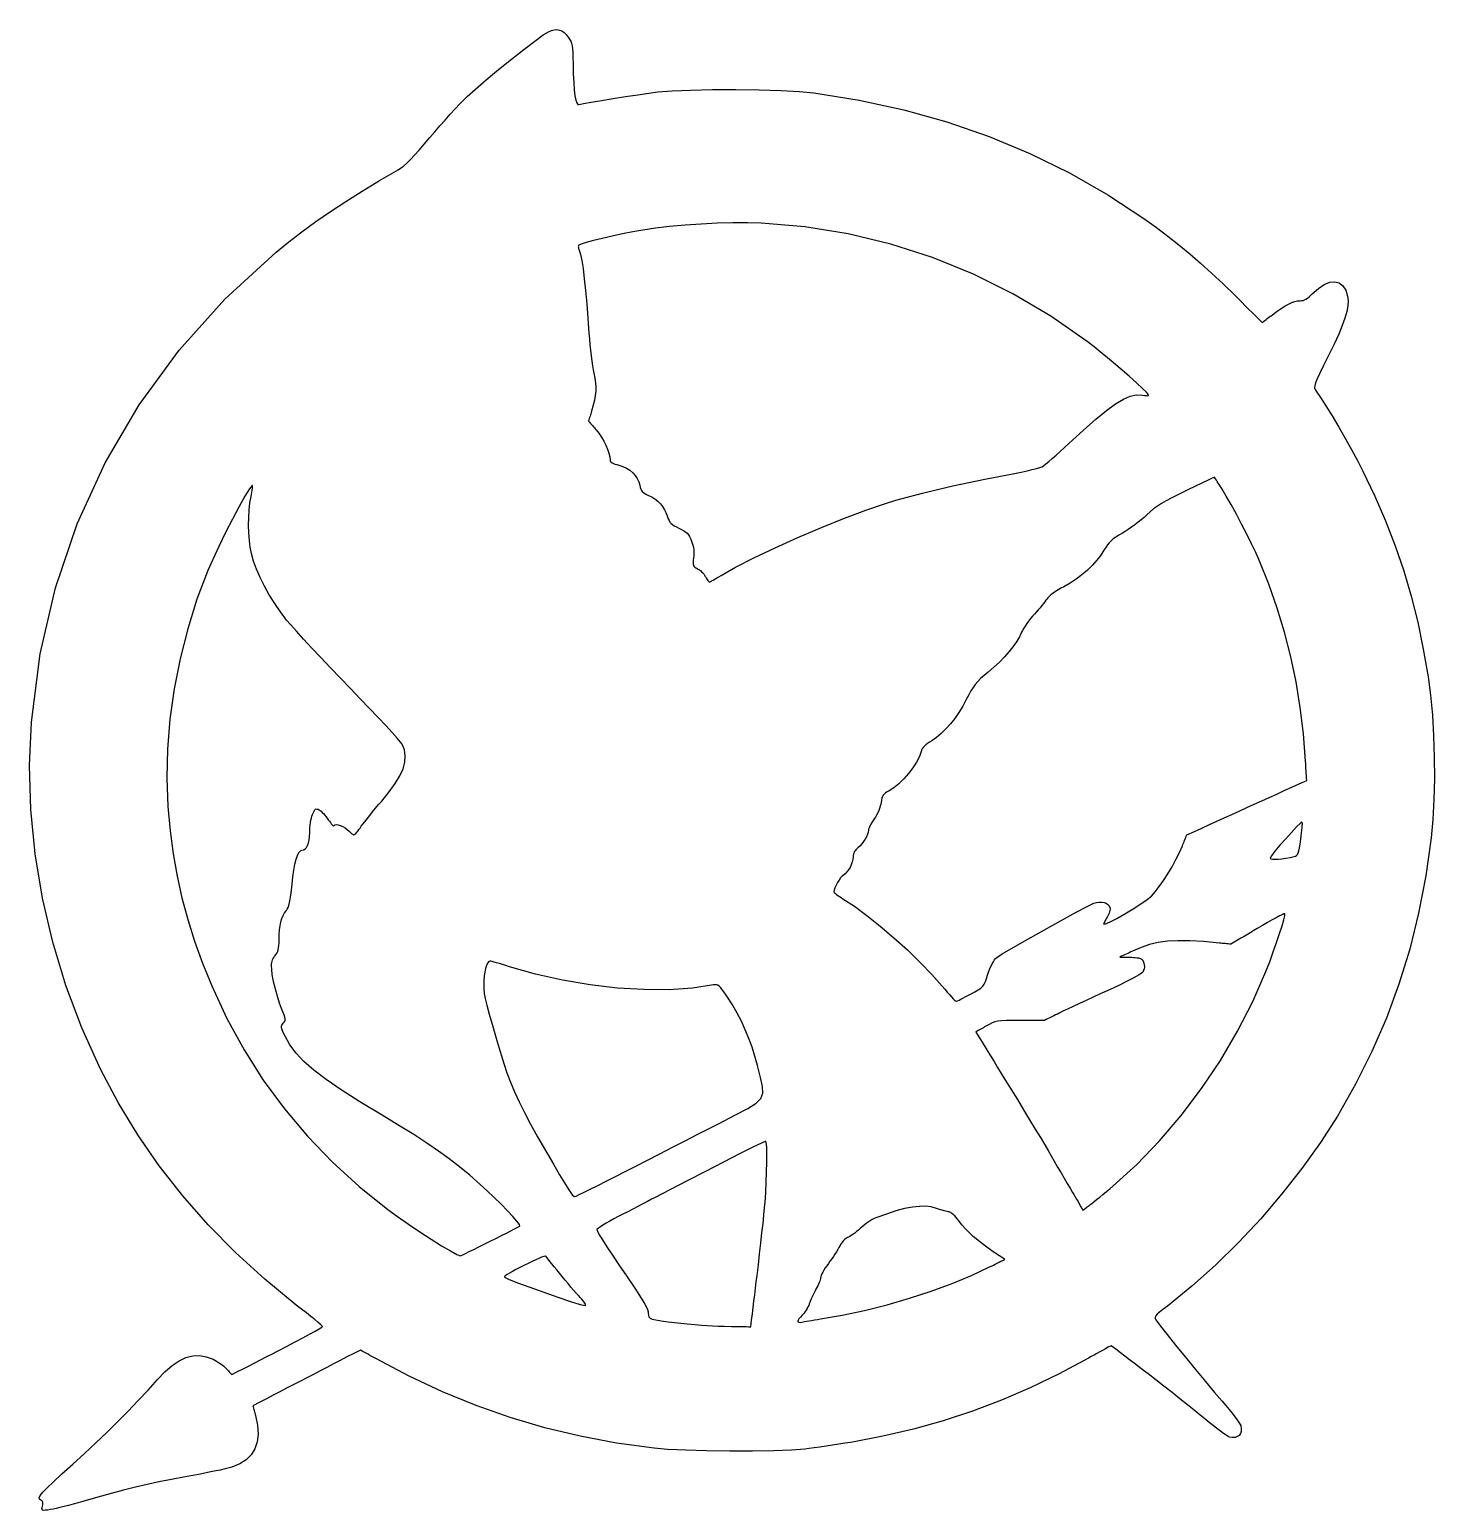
# Model space of a CAD drawing. Extents: x 1 to 209, y 55 to 274.
import ezdxf

# ---------------------------------------------------------------- set-up
doc = ezdxf.new("R2010")
doc.units = 0
doc.layers.get('0').update_dxf_attribs({"linetype": 'CONTINUOUS'})

msp = doc.modelspace()

# ---------------------------------------------------------------- linework, layer by layer
at = {"color": 7}
for points in [[(37.998239, 78.903425), (39.347513, 79.600852), (40.603466, 80.258924), (41.73881, 80.86271), (42.72626, 81.397273), (43.538524, 81.84768), (44.148313, 82.198999), (44.528345, 82.436288), (44.651326, 82.544622), (44.559305, 82.643025), (44.323135, 82.851866), (43.95873, 83.158202), (43.482012, 83.549096), (42.908897, 84.011605), (42.255302, 84.53279), (41.537148, 85.099715), (40.77035, 85.699435), (36.140746, 89.494666), (31.806749, 93.441894), (27.766262, 97.543647), (24.017189, 101.802448), (20.557429, 106.220823), (17.384884, 110.801301), (14.497457, 115.546408), (11.893047, 120.458666), (9.133911, 126.559238), (6.782778, 132.825277), (4.847674, 139.216504), (3.336626, 145.692637), (2.257661, 152.213399), (1.618806, 158.738506), (1.428088, 165.227684), (1.693533, 171.640648), (2.982868, 181.701994), (5.243394, 191.460985), (8.449911, 200.86923), (12.577216, 209.878333), (17.600109, 218.4399), (23.493389, 226.50554), (30.231853, 234.026861), (37.790301, 240.95547), (39.653992, 242.462297), (41.602505, 243.95387), (43.648483, 245.438691), (45.804576, 246.925272), (48.083433, 248.422122), (50.4977, 249.937745), (53.060027, 251.480657), (55.783062, 253.059357), (56.152869, 253.300497), (56.575308, 253.63392), (57.054953, 254.064277), (57.596371, 254.596232), (58.20414, 255.234433), (58.882825, 255.983538), (59.636999, 256.848199), (60.471236, 257.833073), (61.1902, 258.681526), (61.944747, 259.552582), (62.712369, 260.421488), (63.470559, 261.263495), (64.196807, 262.053853), (64.868608, 262.76781), (65.463454, 263.380614), (65.958836, 263.867518), (67.194117, 264.985896), (68.791139, 266.35468), (70.607027, 267.859921), (72.498904, 269.38768), (74.323891, 270.824017), (75.939111, 272.05499), (77.201686, 272.966658), (77.968737, 273.445081), (78.414045, 273.624929), (78.830452, 273.726575), (79.221104, 273.749164), (79.589128, 273.691842), (79.937666, 273.553752), (80.269856, 273.334039), (80.588829, 273.031847), (80.897724, 272.646321), (81.091126, 272.355121), (81.24378, 272.066508), (81.360899, 271.751504), (81.447702, 271.381133), (81.509404, 270.926419), (81.551221, 270.358383), (81.578371, 269.648049), (81.596066, 268.766441), (81.630935, 267.230139), (81.686355, 265.928555), (81.763286, 264.85525), (81.86269, 264.003786), (81.98553, 263.367719), (82.132765, 262.940615), (82.305358, 262.716034), (82.504272, 262.687535), (83.126413, 262.831621), (84.259804, 263.045565), (85.767192, 263.30725), (87.511328, 263.594563), (89.354965, 263.885385), (91.160846, 264.157597), (92.791726, 264.389087), (94.11035, 264.557737), (96.204761, 264.725555), (98.966497, 264.837671), (102.173267, 264.895447), (105.602786, 264.900245), (109.032771, 264.853424), (112.240929, 264.756345), (115.004977, 264.610374), (117.102625, 264.416869), (123.822186, 263.360991), (130.373557, 261.939409), (136.752632, 260.153693), (142.955292, 258.005406), (148.977435, 255.496115), (154.814947, 252.627385), (160.463715, 249.400781), (165.919633, 245.817871), (167.680773, 244.556473), (169.358541, 243.300158), (170.981119, 242.025075), (172.576685, 240.707369), (174.173425, 239.323187), (175.799519, 237.84868), (177.483146, 236.259992), (179.252491, 234.533275)], [(103.447568, 193.286506), (105.574231, 194.48258), (108.279068, 195.856588), (111.39965, 197.337345), (114.773546, 198.853669), (118.238329, 200.334373), (121.631563, 201.708273), (124.790827, 202.904187), (127.553683, 203.85093), (129.201678, 204.349013), (131.079807, 204.870684), (133.142482, 205.405156), (135.344103, 205.941632), (137.639072, 206.469328), (139.981796, 206.977453), (142.326682, 207.45521), (144.628128, 207.891813), (145.695004, 208.092222), (146.725231, 208.29735), (147.693761, 208.501405), (148.57555, 208.698599), (149.345551, 208.883147), (149.978722, 209.049257), (150.450017, 209.191142), (150.734389, 209.303017), (150.97589, 209.455674), (151.324313, 209.714452), (151.76323, 210.065362), (152.276212, 210.494424), (152.846826, 210.987653), (153.458644, 211.53106), (154.095238, 212.110666), (154.740173, 212.712485), (156.885143, 214.705298), (158.721323, 216.329975), (160.289556, 217.613547), (161.63069, 218.583051), (162.785572, 219.265521), (163.79505, 219.687991), (164.699967, 219.877495), (165.541175, 219.861069), (165.91514, 219.812061), (166.190329, 219.782465), (166.373929, 219.777102), (166.47313, 219.800781), (166.495115, 219.858318), (166.447081, 219.954533), (166.33621, 220.094238), (166.16969, 220.282258), (165.621372, 220.831248), (164.73827, 221.645047), (163.610174, 222.646608), (162.326868, 223.758902), (160.978136, 224.904888), (159.653763, 226.007531), (158.443538, 226.989799), (157.437241, 227.774654), (152.093611, 231.499598), (146.488779, 234.80845), (140.658026, 237.688418), (134.636637, 240.126713), (128.45989, 242.110541), (122.163072, 243.627115), (115.781463, 244.663644), (109.35035, 245.207337), (107.37703, 245.259616), (105.189127, 245.25208), (102.86402, 245.189193), (100.47909, 245.075418), (98.111719, 244.915212), (95.839286, 244.713036), (93.739174, 244.473353), (91.888764, 244.200622), (90.427172, 243.936981), (88.890153, 243.63169), (87.355539, 243.303217), (85.90116, 242.970032), (84.60484, 242.650593), (83.54441, 242.363372), (82.797701, 242.126831), (82.442538, 241.959439), (82.402025, 241.900531), (82.378262, 241.819358), (82.370755, 241.719573), (82.379052, 241.604821), (82.402646, 241.478761), (82.441048, 241.345038), (82.493781, 241.207308), (82.560363, 241.069217), (82.714423, 240.591223), (82.884024, 239.727651), (83.064011, 238.523572), (83.249245, 237.024061), (83.434583, 235.274184), (83.614887, 233.319022), (83.785016, 231.20364), (83.939832, 228.97311), (83.998116, 228.165534), (84.070498, 227.330509), (84.1541, 226.492146), (84.246051, 225.674559), (84.343486, 224.90186), (84.443525, 224.198162), (84.543302, 223.587577), (84.639943, 223.094215), (84.792902, 222.337188), (84.894318, 221.659931), (84.942364, 221.030533), (84.935195, 220.417095), (84.871001, 219.787711), (84.747938, 219.110471), (84.564178, 218.353475), (84.317885, 217.484812)], [(184.755824, 231.713531), (185.443089, 232.222899), (186.067542, 232.653559), (186.635833, 233.008829), (187.154611, 233.292045), (187.630531, 233.506531), (188.070239, 233.655615), (188.48039, 233.742624), (188.867635, 233.770888), (189.07589, 233.785761), (189.285321, 233.830922), (189.497343, 233.90717), (189.713359, 234.015304), (189.934779, 234.156127), (190.16301, 234.330439), (190.399461, 234.539046), (190.645539, 234.782745), (191.540251, 235.598921), (192.403191, 236.166867), (193.215204, 236.487867), (193.957132, 236.563212), (194.609816, 236.394186), (195.154101, 235.982074), (195.570831, 235.328168), (195.840847, 234.433752), (195.911845, 233.75923), (195.877696, 233.011962), (195.731116, 232.169153), (195.464817, 231.208011), (195.071512, 230.105747), (194.54392, 228.839563), (193.874751, 227.386672), (193.056719, 225.724278), (192.305378, 224.229756), (191.743779, 223.090552), (191.351679, 222.248455), (191.108844, 221.645258), (190.995032, 221.222755), (190.990008, 220.922738), (191.073524, 220.686998), (191.225342, 220.457329), (191.865687, 219.522552), (192.662957, 218.27169), (193.570058, 216.785533), (194.539904, 215.144879), (195.52541, 213.430517), (196.479485, 211.723239), (197.355045, 210.10384), (198.105003, 208.65311), (199.874372, 204.962409), (201.462533, 201.303592), (202.879147, 197.646198), (204.133876, 193.959755), (205.236383, 190.213803), (206.196331, 186.377872), (207.02338, 182.4215), (207.727194, 178.314222), (208.081163, 175.61336), (208.352424, 172.690134), (208.539616, 169.61784), (208.64138, 166.469778), (208.656366, 163.319241), (208.5832, 160.239528), (208.420533, 157.303934), (208.167001, 154.585759), (207.376118, 148.957759), (206.324598, 143.493268), (205.008847, 138.181654), (203.425281, 133.012269), (201.570319, 127.974472), (199.440371, 123.057628), (197.031856, 118.25109), (194.341186, 113.544222), (191.84138, 109.654034), (189.110612, 105.819794), (186.173779, 102.069317), (183.055791, 98.430406), (179.781547, 94.930873), (176.375952, 91.598531), (172.863905, 88.461185), (169.270313, 85.546651), (168.608211, 85.034056), (168.114867, 84.638838), (167.772489, 84.335635), (167.563278, 84.099097), (167.469442, 83.903875), (167.473195, 83.724613), (167.556722, 83.535959), (167.702238, 83.31256), (168.260564, 82.561587), (169.213781, 81.346634), (170.456885, 79.796204), (171.884882, 78.0388), (173.392781, 76.20292), (174.875591, 74.417065), (176.228319, 72.809739), (177.345972, 71.50944), (177.86685, 70.904169), (178.359223, 70.313831), (178.811863, 69.753182), (179.213524, 69.236978), (179.552975, 68.779976), (179.818975, 68.396929), (180.000292, 68.102597), (180.085684, 67.911736), (180.157151, 67.461989), (180.136464, 67.068986), (180.029536, 66.738637), (179.842259, 66.476839), (179.580534, 66.289494), (179.250261, 66.182509), (178.857343, 66.161794), (178.407678, 66.233233), (178.216896, 66.316991), (177.92262, 66.493699), (177.539605, 66.752426), (177.082614, 67.082259), (176.566401, 67.472285), (176.005719, 67.911589), (175.415329, 68.389259), (174.809983, 68.89438), (174.106702, 69.480973), (173.235626, 70.19217), (172.231194, 71.000683), (171.127838, 71.879219), (169.959999, 72.800491), (168.762116, 73.737209), (167.568618, 74.662082), (166.413948, 75.547825)], [(179.252491, 234.533275), (179.752899, 234.037791), (180.253304, 233.542305), (180.753712, 233.046819), (181.254118, 232.551333), (181.754526, 232.055849), (182.254931, 231.560363), (182.75534, 231.064877), (183.255745, 230.569393), (183.443256, 230.712409), (183.630765, 230.855425), (183.818276, 230.998444), (184.005784, 231.14146), (184.193296, 231.284477), (184.380804, 231.427495), (184.568313, 231.570512), (184.755824, 231.713531)], [(84.317894, 217.484812), (84.263255, 217.301136), (84.20862, 217.11746), (84.153982, 216.933784), (84.099344, 216.750108), (84.044708, 216.566432), (83.99007, 216.382757), (83.935435, 216.199081), (83.880796, 216.015405), (84.023604, 215.853167), (84.166414, 215.690928), (84.309221, 215.528687), (84.452031, 215.366449), (84.594841, 215.204211), (84.737648, 215.04197), (84.880458, 214.879731), (85.023266, 214.717493)], [(85.023266, 214.717493), (85.417623, 214.225021), (85.791887, 213.673288), (86.136051, 213.083926), (86.440092, 212.478559), (86.694004, 211.878823), (86.887767, 211.306341), (87.011369, 210.782748), (87.054794, 210.329674), (87.073449, 210.207844), (87.130382, 210.093773), (87.227085, 209.986534), (87.365047, 209.885205), (87.545759, 209.788863), (87.770705, 209.696588), (88.041373, 209.607456), (88.359248, 209.520543), (88.942266, 209.334155), (89.482168, 209.082605), (89.972289, 208.772284), (90.405963, 208.409586), (90.776527, 208.000903), (91.077313, 207.552624), (91.30166, 207.071142), (91.442904, 206.562851), (91.508013, 206.261647), (91.584856, 206.011637), (91.681334, 205.803744), (91.805342, 205.628882), (91.964787, 205.477978), (92.167563, 205.341949), (92.421569, 205.211721), (92.734711, 205.07821), (93.216098, 204.850217), (93.668796, 204.565026), (94.088509, 204.227462), (94.470934, 203.842359), (94.811774, 203.414547), (95.106733, 202.94886), (95.351507, 202.450128), (95.541801, 201.923183), (95.643105, 201.620861), (95.756744, 201.363497), (95.892064, 201.141721), (96.058406, 200.946158), (96.265111, 200.767435), (96.521524, 200.596177), (96.836986, 200.423011), (97.22084, 200.238562), (97.611407, 200.050449), (97.933928, 199.871461), (98.199572, 199.69015), (98.419516, 199.495067), (98.604934, 199.274756), (98.767003, 199.017767), (98.916894, 198.712651), (99.065783, 198.347958), (99.178237, 198.028223), (99.269539, 197.712837), (99.339829, 197.400735), (99.389238, 197.090858), (99.417897, 196.782135), (99.425941, 196.473508), (99.413523, 196.163913), (99.380748, 195.852284), (99.333634, 195.47712), (99.310097, 195.180025), (99.314697, 194.947843), (99.352024, 194.767421), (99.426638, 194.625599), (99.543105, 194.509225), (99.705998, 194.405141), (99.919889, 194.300194), (100.07188, 194.218172), (100.232631, 194.108317), (100.397282, 193.975413), (100.560957, 193.824249), (100.718784, 193.659615), (100.865886, 193.486296), (100.997393, 193.309086), (101.108423, 193.132765), (101.207135, 192.962991), (101.303336, 192.804535), (101.394627, 192.660872), (101.478605, 192.535475), (101.552875, 192.431818), (101.615037, 192.353372), (101.662687, 192.303607), (101.693432, 192.285997), (101.748037, 192.306128), (101.864078, 192.36444), (102.03436, 192.456831), (102.251688, 192.579203), (102.508868, 192.727454), (102.798705, 192.897485), (103.114004, 193.085196), (103.447568, 193.286491)], [(177.327216, 206.000117), (177.188551, 206.219675), (177.049887, 206.439235), (176.911223, 206.658793), (176.772559, 206.878353), (176.633894, 207.097911), (176.49523, 207.317471), (176.356566, 207.537029), (176.217902, 207.756589), (175.698748, 207.509176), (175.179598, 207.261766), (174.660444, 207.014353), (174.141291, 206.766943), (173.622137, 206.51953), (173.102987, 206.27212), (172.583833, 206.024707), (172.06468, 205.777297)], [(69.348878, 95.090543), (70.214877, 95.524115), (71.026932, 95.932426), (71.766972, 96.30626), (72.416927, 96.636412), (72.958726, 96.91367), (73.374301, 97.128822), (73.645578, 97.272663), (73.754494, 97.335982), (73.678819, 97.563721), (73.314066, 98.053244), (72.711104, 98.751039), (71.920808, 99.603584), (70.994047, 100.557362), (69.981696, 101.558859), (68.934626, 102.554559), (67.903708, 103.490944), (66.359123, 104.827362), (64.855135, 106.063924), (63.333774, 107.241429), (61.737057, 108.400671), (60.007012, 109.582454), (58.08566, 110.827567), (55.915029, 112.176815), (53.437138, 113.670993), (50.151307, 115.663307), (47.412916, 117.405086), (45.162016, 118.945145), (43.338663, 120.332298), (41.882907, 121.615357), (40.73481, 122.843139), (39.834419, 124.064458), (39.121794, 125.328128), (38.901449, 125.784357), (38.739036, 126.145362), (38.632119, 126.428115), (38.578274, 126.649583), (38.575084, 126.826739), (38.620096, 126.97656), (38.71089, 127.116014), (38.845041, 127.262073), (38.979317, 127.409449), (39.070681, 127.554291), (39.11692, 127.715717), (39.115791, 127.912846), (39.065175, 128.164803), (38.962827, 128.490705), (38.806549, 128.909675), (38.59414, 129.440831), (38.308105, 130.201939), (38.035902, 131.034247), (37.78493, 131.906432), (37.562561, 132.787174), (37.376156, 133.645144), (37.233078, 134.449025), (37.14069, 135.16749), (37.10636, 135.769222), (37.115787, 135.975913), (37.145301, 136.183882), (37.193508, 136.389425), (37.259006, 136.588829), (37.340396, 136.778386), (37.436275, 136.954388), (37.545247, 137.113124), (37.665908, 137.250888), (37.817682, 137.421545), (37.941479, 137.606965), (38.039686, 137.817001), (38.114687, 138.061498), (38.168868, 138.350305), (38.204614, 138.693272), (38.224313, 139.100248), (38.230353, 139.581084), (38.246719, 140.326735), (38.296046, 141.009151), (38.378709, 141.629797), (38.495074, 142.190138), (38.64551, 142.691639), (38.830385, 143.135763), (39.050067, 143.523977), (39.304922, 143.857747), (39.444933, 144.05059), (39.569523, 144.302526), (39.681345, 144.625888), (39.783049, 145.033008), (39.877289, 145.536219), (39.966722, 146.147848), (40.054002, 146.880231), (40.141782, 147.745697), (40.264035, 148.848582), (40.408956, 149.834376), (40.573861, 150.693844), (40.756061, 151.417755), (40.952872, 151.996869), (41.161606, 152.421958), (41.37958, 152.683781), (41.604105, 152.77311), (41.858619, 152.817462), (42.084399, 152.948119), (42.279847, 153.161468), (42.443352, 153.453904), (42.573313, 153.821814), (42.668131, 154.261596), (42.726195, 154.769638), (42.745894, 155.342332), (42.754372, 155.700528), (42.778643, 156.07388), (42.817017, 156.451409), (42.867792, 156.822147), (42.929265, 157.175117), (42.999736, 157.499348), (43.0775, 157.783864), (43.160854, 158.017697), (43.28782, 158.310181), (43.398813, 158.533111), (43.501395, 158.691706), (43.603122, 158.791175), (43.711551, 158.83674), (43.834236, 158.833607), (43.97874, 158.786998), (44.152614, 158.702128), (44.284014, 158.616651), (44.436625, 158.491528), (44.604963, 158.332747), (44.783539, 158.146291), (44.966865, 157.938147), (45.149454, 157.714291), (45.32582, 157.480713), (45.490474, 157.243392), (45.645364, 157.018393), (45.793739, 156.820123), (45.932079, 156.652094), (46.056858, 156.517813), (46.164548, 156.420782), (46.251628, 156.364512), (46.314569, 156.352518), (46.349852, 156.38829), (46.457941, 156.500213), (46.66282, 156.533055), (46.939897, 156.495881), (47.264594, 156.397761), (47.612317, 156.247768), (47.958485, 156.054974), (48.278508, 155.828454), (48.547802, 155.577276), (48.651722, 155.467517), (48.757544, 155.365124), (48.862319, 155.272332), (48.963095, 155.191388), (49.056922, 155.12453), (49.140849, 155.074), (49.211924, 155.042039), (49.2672, 155.030891), (49.329989, 155.056486), (49.4226, 155.129827), (49.540572, 155.245778), (49.679448, 155.399194), (49.83476, 155.584933), (50.002056, 155.797855), (50.17687, 156.032817), (50.354744, 156.284675), (50.571942, 156.586889), (50.859464, 156.966207), (51.204944, 157.407352), (51.596019, 157.895057), (52.020329, 158.414061), (52.465509, 158.949101), (52.919193, 159.484908), (53.369021, 160.006223), (54.47884, 161.347868), (55.371517, 162.58239), (56.05112, 163.72103), (56.521714, 164.775025), (56.78737, 165.75562), (56.852154, 166.674056), (56.72013, 167.541571), (56.395374, 168.369407), (56.156205, 168.698194), (55.650011, 169.293835), (54.908106, 170.122642), (53.961812, 171.150916), (52.842451, 172.344959), (51.581344, 173.671082), (50.209808, 175.095581), (48.759166, 176.584769), (47.272284, 178.1125), (45.796883, 179.647482), (44.371562, 181.148269), (43.034932, 182.573418), (41.825587, 183.881489), (40.782138, 185.031037), (39.943185, 185.980624), (39.347329, 186.688802), (38.435844, 187.882342), (37.578871, 189.12445), (36.786597, 190.39585), (36.069211, 191.677266), (35.436903, 192.949422), (34.89986, 194.19304), (34.468271, 195.388844), (34.152329, 196.517555), (33.978853, 197.425543), (33.852335, 198.443293), (33.77302, 199.535882), (33.741157, 200.668378), (33.756989, 201.805852), (33.820766, 202.913379), (33.932732, 203.95603), (34.093136, 204.89888), (34.162532, 205.247614), (34.219066, 205.567885), (34.262094, 205.853043), (34.290962, 206.09644), (34.305017, 206.291433), (34.303606, 206.43137), (34.28608, 206.509607), (34.251801, 206.519513), (33.854531, 206.029914), (33.190744, 204.951083), (32.333743, 203.423603), (31.356802, 201.588078), (30.333202, 199.585107), (29.336221, 197.555297), (28.439135, 195.639245), (27.715226, 193.977555), (26.11888, 189.753594), (24.754177, 185.409872), (23.628204, 180.98828), (22.74805, 176.530707), (22.1208, 172.079041), (21.753543, 167.675172), (21.653366, 163.360988), (21.827357, 159.178378), (22.160212, 155.628251), (22.609275, 152.229057), (23.184248, 148.941151), (23.894833, 145.72489), (24.750733, 142.540636), (25.761649, 139.348745), (26.937284, 136.109576), (28.287339, 132.783483), (30.533013, 127.953763), (33.074314, 123.314236), (35.906665, 118.870709), (39.025497, 114.628988), (42.426232, 110.594875), (46.104302, 106.774179), (50.055128, 103.172704), (54.274139, 99.79626), (55.699976, 98.759268), (57.312258, 97.638459), (59.005151, 96.501575), (60.672813, 95.41636), (62.209412, 94.450559), (63.509107, 93.671922), (64.466058, 93.148191), (64.974433, 92.947113), (65.077086, 92.989935), (65.342524, 93.114657), (65.752802, 93.312487), (66.289984, 93.574631), (66.936126, 93.892301), (67.673282, 94.256706), (68.483514, 94.659048), (69.348878, 95.090543)], [(172.06468, 205.777297), (170.910532, 205.219194), (169.933812, 204.7269), (169.106283, 204.283055), (168.3997, 203.870299), (167.785833, 203.471271), (167.236439, 203.068613), (166.723283, 202.644961), (166.218125, 202.18296), (165.839484, 201.837082), (165.411844, 201.472948), (164.949889, 201.10149), (164.468294, 200.733642), (163.981742, 200.380336), (163.504911, 200.052512), (163.052478, 199.761101), (162.639127, 199.517038), (162.107479, 199.211151), (161.659389, 198.929039), (161.280396, 198.657231), (160.956027, 198.382256), (160.671818, 198.090647), (160.413302, 197.768939), (160.166013, 197.403659), (159.915485, 196.981342), (159.449347, 196.2486), (158.879424, 195.511221), (158.218073, 194.780361), (157.477655, 194.067189), (156.670527, 193.382856), (155.809053, 192.738532), (154.905586, 192.145371), (153.972489, 191.614539), (153.557546, 191.386106), (153.151747, 191.143098), (152.765308, 190.89297), (152.40845, 190.643178), (152.091387, 190.401181), (151.824343, 190.174435), (151.617533, 189.970394), (151.481175, 189.79652), (151.358233, 189.614275), (151.189868, 189.386254), (150.983603, 189.121588), (150.746962, 188.829424), (150.487467, 188.518894), (150.212642, 188.199137), (149.930008, 187.879294), (149.647089, 187.5685), (149.363207, 187.24846), (149.077813, 186.902111), (148.798624, 186.540452), (148.533358, 186.17448), (148.28973, 185.815191), (148.075455, 185.473581), (147.898254, 185.16065), (147.765835, 184.887389), (147.430781, 184.204837), (147.001936, 183.491777), (146.485872, 182.75603), (145.889162, 182.005412), (145.21837, 181.247741), (144.480066, 180.490835), (143.680823, 179.742511), (142.827211, 179.010588), (142.224681, 178.505069), (141.72134, 178.052997), (141.296161, 177.628136), (140.928104, 177.204258), (140.596137, 176.755138), (140.27923, 176.254538), (139.956348, 175.676231), (139.60646, 174.99399), (139.075242, 173.997494), (138.504738, 173.057858), (137.89936, 172.180336), (137.263508, 171.370183), (136.601595, 170.632655), (135.918025, 169.973008), (135.217208, 169.396499), (134.503549, 168.908387), (134.183749, 168.701315), (133.898152, 168.494886), (133.647454, 168.28981), (133.432341, 168.08679), (133.253508, 167.886537), (133.111646, 167.689757), (133.007447, 167.49716), (132.941602, 167.309454), (132.6797, 166.570698), (132.260873, 165.758005), (131.716828, 164.910356), (131.079257, 164.066741), (130.379865, 163.266141), (129.650349, 162.547541), (128.92241, 161.949924), (128.227746, 161.512277), (127.933602, 161.351447), (127.696677, 161.197497), (127.509329, 161.039292), (127.363914, 160.865697), (127.252786, 160.665579), (127.168306, 160.427798), (127.102825, 160.141224), (127.0487, 159.794723), (126.998829, 159.528111), (126.918661, 159.23263), (126.812127, 158.917559), (126.683172, 158.592188), (126.53573, 158.265801), (126.37374, 157.947683), (126.201136, 157.647119), (126.02186, 157.373392), (125.847684, 157.117529), (125.685194, 156.861901), (125.537948, 156.613314), (125.409494, 156.378573), (125.303399, 156.164485), (125.223211, 155.977851), (125.17249, 155.825479), (125.154794, 155.714176), (125.119881, 155.429022), (125.021284, 155.10132), (124.868215, 154.74658), (124.669886, 154.380315), (124.435509, 154.018032), (124.174295, 153.675245), (123.89546, 153.367459), (123.608211, 153.110191), (123.450993, 152.973387), (123.310977, 152.824653), (123.18932, 152.666126), (123.087184, 152.499936), (123.005723, 152.328221), (122.946104, 152.153113), (122.909482, 151.976747), (122.897008, 151.801253), (122.865394, 151.420713), (122.775966, 151.021366), (122.636892, 150.618787), (122.456338, 150.228547), (122.242461, 149.866216), (122.003425, 149.54737), (121.74739, 149.287576), (121.482519, 149.102407), (121.285835, 148.946115), (121.062437, 148.686995), (120.828644, 148.354069), (120.600769, 147.976366), (120.395131, 147.582905), (120.228044, 147.202718), (120.115827, 146.864825), (120.074794, 146.598252), (120.102057, 146.54577), (120.180227, 146.464961), (120.303812, 146.359873), (120.467329, 146.234549), (120.665299, 146.093035), (120.89224, 145.939382), (121.142673, 145.777629), (121.411114, 145.611826), (123.0884, 144.513172), (124.944567, 143.147919), (126.912006, 141.575707), (128.923096, 139.856183), (130.91022, 138.048993), (132.805757, 136.213781), (134.542087, 134.410195), (136.051589, 132.697879), (136.427422, 132.252044), (136.785432, 131.836472), (137.117255, 131.460233), (137.414525, 131.132395), (137.668881, 130.862032), (137.871956, 130.658208), (138.01539, 130.53), (138.090814, 130.486476), (138.168439, 130.509675), (138.318178, 130.572734), (138.531222, 130.6713), (138.798766, 130.801029), (139.112004, 130.957587), (139.462132, 131.136626), (139.840341, 131.333811), (140.237825, 131.544798)], [(189.645468, 165.884921), (189.322699, 169.913019), (188.858124, 173.806342), (188.246952, 177.585704), (187.484385, 181.271919), (186.56563, 184.885808), (185.485893, 188.448181), (184.240382, 191.979856), (182.824301, 195.501648), (182.31798, 196.634372), (181.692812, 197.946717), (180.982391, 199.374527), (180.22031, 200.853645), (179.44016, 202.319917), (178.675532, 203.709192), (177.96002, 204.957309), (177.327216, 206.000117)], [(103.447568, 193.286506), (103.447568, 193.286506), (103.447568, 193.286506), (103.447568, 193.286506), (103.447568, 193.286506), (103.447568, 193.286506), (103.447568, 193.286506), (103.447568, 193.286506), (103.447568, 193.286506)], [(171.48418, 153.402418), (171.566496, 153.604551), (171.648814, 153.806687), (171.73113, 154.008823), (171.813446, 154.210959), (171.895762, 154.413092), (171.97808, 154.615228), (172.060396, 154.817364), (172.142712, 155.019501), (173.247578, 155.521481), (174.352441, 156.023461), (175.457307, 156.525441), (176.562171, 157.027421), (177.667034, 157.529402), (178.7719, 158.031382), (179.876763, 158.533362), (180.981629, 159.035342), (182.086493, 159.537319), (183.191359, 160.0393), (184.296222, 160.54128), (185.401088, 161.04326), (186.505952, 161.54524), (187.610818, 162.04722), (188.715681, 162.549201), (189.820547, 163.051181), (189.798675, 163.405398), (189.776803, 163.759615), (189.754931, 164.113832), (189.733058, 164.468052), (189.711186, 164.822269), (189.689286, 165.176486), (189.667413, 165.530703), (189.645541, 165.884921)], [(187.994067, 151.82525), (188.174331, 151.886619), (188.323643, 151.985493), (188.448673, 152.139708), (188.556076, 152.367097), (188.652514, 152.6855), (188.744651, 153.112748), (188.839148, 153.666682), (188.942664, 154.365134), (189.008168, 154.847974), (189.064138, 155.303563), (189.10972, 155.721557), (189.144052, 156.09162), (189.166291, 156.403411), (189.175548, 156.646596), (189.170976, 156.81083), (189.151728, 156.88578), (188.896648, 156.726141), (188.336459, 156.189667), (187.575701, 155.393174), (186.718885, 154.453476), (185.87054, 153.487387), (185.135173, 152.611724), (184.617306, 151.943304), (184.421458, 151.598939), (184.508546, 151.507756), (184.751946, 151.454103), (185.124855, 151.436294), (185.600473, 151.452607), (186.152005, 151.501361), (186.752648, 151.580851), (187.375602, 151.689383), (187.994067, 151.825261)], [(166.92368, 146.005512), (167.477079, 146.621033), (168.078616, 147.395216), (168.7066, 148.292889), (169.339342, 149.278872), (169.955162, 150.317994), (170.532366, 151.375075), (171.049267, 152.414942), (171.48418, 153.402418)], [(187.994067, 151.82525), (187.994067, 151.82525), (187.994067, 151.82525), (187.994067, 151.82525), (187.994067, 151.82525), (187.994067, 151.82525), (187.994067, 151.82525), (187.994067, 151.82525), (187.994067, 151.82525)], [(140.237825, 131.544809), (140.883866, 131.894065), (141.377503, 132.18045), (141.748482, 132.438079), (142.026544, 132.701068), (142.241434, 133.003537), (142.422888, 133.379601), (142.600655, 133.863378), (142.804475, 134.488985), (142.946021, 134.90156), (143.100036, 135.297287), (143.263027, 135.669501), (143.431503, 136.011523), (143.601965, 136.316685), (143.77092, 136.578313), (143.934874, 136.78974), (144.090334, 136.94429), (144.883655, 137.455725), (146.498175, 138.405818), (148.666048, 139.645095), (151.119425, 141.024078), (153.590464, 142.393285), (155.811319, 143.603242), (157.51414, 144.504468), (158.431083, 144.947489), (158.814081, 145.058416), (159.199004, 145.108567), (159.5723, 145.101483), (159.920415, 145.040698), (160.229798, 144.929757), (160.4869, 144.772192), (160.678168, 144.571549), (160.790049, 144.331367), (160.807857, 144.203879), (160.803455, 144.050409), (160.77845, 143.876786), (160.734454, 143.688837), (160.673057, 143.492391), (160.595855, 143.293272), (160.504446, 143.097313), (160.400427, 142.910344), (160.293507, 142.73139), (160.19375, 142.558416), (160.103352, 142.395633), (160.024493, 142.247257), (159.959356, 142.117514), (159.910128, 142.010611), (159.87899, 141.93077), (159.868125, 141.882208), (160.12607, 141.88108), (160.815508, 142.175429), (161.809834, 142.691379), (162.982444, 143.354948), (164.206736, 144.092144), (165.356108, 144.828981), (166.303957, 145.491469), (166.92368, 146.005625)], [(161.279236, 103.263388), (164.762019, 106.423487), (168.11785, 109.899183), (171.314852, 113.645728), (174.321145, 117.618376), (177.104847, 121.772377), (179.634078, 126.062984), (181.876954, 130.445455), (183.801597, 134.87504), (184.357639, 136.31636), (184.892913, 137.768393), (185.387959, 139.171614), (185.823321, 140.466491), (186.179545, 141.593501), (186.437171, 142.493115), (186.576747, 143.105805), (186.578723, 143.372048), (186.467471, 143.356695), (186.210033, 143.250983), (185.823121, 143.063766), (185.323347, 142.803895), (184.727328, 142.48022), (184.051677, 142.101585), (183.313008, 141.676838), (182.527939, 141.214829)], [(182.527939, 141.214818), (182.041436, 140.925311), (181.55493, 140.635802), (181.068427, 140.346293), (180.581921, 140.056784), (180.095418, 139.767275), (179.608912, 139.477765), (179.122409, 139.188259), (178.635903, 138.89875), (178.424236, 138.919606), (178.212569, 138.940491), (178.000903, 138.961347), (177.789236, 138.982231), (177.577569, 139.003087), (177.365903, 139.023944), (177.154236, 139.044828), (176.942569, 139.065684)], [(164.101458, 137.860821), (163.872153, 137.754528), (163.642847, 137.648237), (163.413542, 137.541944), (163.184236, 137.435651), (162.95493, 137.32936), (162.725625, 137.223067), (162.496319, 137.116776), (162.267014, 137.010483), (162.443403, 137.007322), (162.619792, 137.004161), (162.79618, 137.001), (162.972569, 136.997839), (163.148958, 136.994678), (163.325347, 136.991517), (163.501736, 136.988357), (163.678125, 136.985196)], [(176.942569, 139.065721), (174.578772, 139.274458), (172.558758, 139.392441), (170.819019, 139.413721), (169.29604, 139.332322), (167.926306, 139.142294), (166.646307, 138.837674), (165.392529, 138.412506), (164.101458, 137.86083)], [(89.279925, 105.362929), (90.853616, 106.169298), (92.581911, 107.055856), (94.408379, 107.993602), (96.276592, 108.953527), (98.130117, 109.906625), (99.912523, 110.82389), (101.567381, 111.676317), (103.038258, 112.434899), (105.549406, 113.718722), (107.37285, 114.680095), (108.596441, 115.44995), (109.308042, 116.159222), (109.595511, 116.938847), (109.546706, 117.919758), (109.249484, 119.232887), (108.791705, 121.009174), (108.424808, 122.367521), (108.004593, 123.698834), (107.531177, 125.002847), (107.004668, 126.279302), (106.42519, 127.527935), (105.792851, 128.748481), (105.107768, 129.940681), (104.370059, 131.104272), (103.977234, 131.687264), (103.656827, 132.138658), (103.392376, 132.472908), (103.167423, 132.704472), (102.965512, 132.847798), (102.770181, 132.917346), (102.564974, 132.927563), (102.333431, 132.892914), (99.239284, 132.416258), (95.784831, 132.186964), (92.054305, 132.197519), (88.131946, 132.440382), (84.101994, 132.908036), (80.048681, 133.592952), (76.05625, 134.487605), (72.208938, 135.584468), (71.686801, 135.749136), (71.188016, 135.902761), (70.724333, 136.041975), (70.307505, 136.163415), (69.949283, 136.263726), (69.661419, 136.339536), (69.455662, 136.387489), (69.34377, 136.404224), (69.164827, 136.329218), (68.995578, 136.115469), (68.840384, 135.779847), (68.703616, 135.339242), (68.589641, 134.810524), (68.502824, 134.210582), (68.447531, 133.556294), (68.428142, 132.864537), (68.440179, 132.248008), (68.495999, 131.62419), (68.625122, 130.878392), (68.857066, 129.895915), (69.221356, 128.562067), (69.747511, 126.76215), (70.465058, 124.38147), (71.40352, 121.30533), (71.847385, 119.948422), (72.357553, 118.573577), (72.946638, 117.154301), (73.627248, 115.664103), (74.412004, 114.07649), (75.313515, 112.364967), (76.344396, 110.50304), (77.517261, 108.464222), (78.692451, 106.456989), (79.620505, 104.884145), (80.334144, 103.694324), (80.866099, 102.83616), (81.249097, 102.258282), (81.515867, 101.909328), (81.699134, 101.737926), (81.831629, 101.692714), (82.034953, 101.767988), (82.507294, 101.982935), (83.218102, 102.322499), (84.136828, 102.771638), (85.232926, 103.3153), (86.475838, 103.938435), (87.835023, 104.625994), (89.279925, 105.362929)], [(163.678125, 136.985255), (163.967851, 136.975942), (164.250254, 136.959093), (164.518286, 136.93564), (164.764898, 136.906532), (164.983041, 136.872727), (165.165676, 136.835183), (165.305748, 136.794851), (165.396215, 136.752687), (165.57045, 136.591397), (165.706758, 136.377173), (165.803456, 136.124079), (165.858859, 135.846186), (165.871277, 135.557575), (165.83903, 135.272316), (165.760434, 135.004484), (165.633804, 134.768154), (165.457714, 134.614103), (165.100906, 134.383716), (164.584961, 134.088233), (163.931456, 133.738892), (163.161963, 133.346934), (162.298061, 132.9236), (161.361326, 132.48013), (160.373334, 132.027762), (159.348602, 131.564285), (158.306567, 131.088984), (157.276188, 130.615324), (156.286423, 130.156781), (155.366237, 129.726824), (154.544587, 129.338926), (153.85043, 129.006559), (153.312726, 128.743195)], [(140.237825, 131.544809), (140.237825, 131.544809), (140.237825, 131.544809), (140.237825, 131.544809), (140.237825, 131.544809), (140.237825, 131.544809), (140.237825, 131.544809), (140.237825, 131.544809), (140.237825, 131.544809)], [(142.497689, 126.800786), (142.31099, 126.693968), (142.124292, 126.58715), (141.937593, 126.480331), (141.750895, 126.373513), (141.564193, 126.266695), (141.377495, 126.159877), (141.190797, 126.053058), (141.004098, 125.94624), (141.541839, 125.0741), (142.079576, 124.20196), (142.617317, 123.32982), (143.155055, 122.45768), (143.692795, 121.585537), (144.230536, 120.713397), (144.768274, 119.841257), (145.306014, 118.969117)], [(147.561523, 127.65533), (146.410649, 127.652508), (145.515158, 127.638142), (144.821348, 127.603105), (144.275505, 127.53834), (143.823927, 127.434787), (143.412904, 127.283381), (142.988727, 127.075056), (142.497689, 126.800752)], [(153.312726, 128.743195), (153.040105, 128.607212), (152.767487, 128.471229), (152.494866, 128.335245), (152.222248, 128.199262), (151.949627, 128.063279), (151.677006, 127.927296), (151.404388, 127.791313), (151.131767, 127.65533), (150.685486, 127.65533), (150.239205, 127.65533), (149.792924, 127.65533), (149.346646, 127.65533), (148.900365, 127.65533), (148.454085, 127.65533), (148.007804, 127.65533), (147.561523, 127.65533)], [(145.306014, 118.969117), (146.21223, 117.495558), (147.138935, 115.98167), (148.06004, 114.470534), (148.949447, 113.005242), (149.78106, 111.628878), (150.528785, 110.384529), (151.166528, 109.31528), (151.668192, 108.464222), (152.113494, 107.701951), (152.58969, 106.887181), (153.082015, 106.045154), (153.575704, 105.201112), (154.055987, 104.380297), (154.508093, 103.607956), (154.917259, 102.909332), (155.268716, 102.309666)], [(108.738978, 90.049222), (108.928428, 91.631986), (109.115682, 93.236622), (109.295884, 94.81885), (109.46419, 96.334398), (109.615746, 97.738984), (109.745704, 98.988334), (109.849214, 100.038172), (109.921427, 100.844222), (110.024054, 102.299407), (110.102537, 103.823359), (110.156013, 105.335083), (110.183614, 106.753579), (110.184461, 107.997849), (110.157706, 108.986897), (110.102492, 109.639722), (110.017941, 109.87533), (109.485052, 109.631363), (108.137751, 108.964579), (106.167767, 107.97265), (103.766798, 106.753249), (101.126538, 105.404052), (98.438688, 104.022732), (95.894948, 102.706964), (93.687017, 101.554422), (93.168676, 101.282645), (92.559838, 100.96442), (91.882787, 100.611337), (91.159804, 100.234988), (90.413177, 99.846958), (89.665183, 99.458841), (88.938111, 99.082224), (88.254239, 98.728698), (87.616448, 98.393847), (87.021447, 98.07075), (86.482253, 97.767249), (86.011896, 97.491176), (85.623392, 97.25037), (85.329768, 97.05267), (85.14404, 96.905909), (85.079239, 96.817929), (85.178733, 96.572675), (85.470495, 96.058452), (85.944459, 95.290734), (86.590542, 94.284996), (87.398677, 93.056711), (88.358791, 91.621355), (89.460807, 89.994405), (90.694651, 88.191339), (91.156793, 87.506281), (91.560371, 86.881187), (91.904439, 86.317792), (92.188058, 85.817838), (92.410288, 85.383061), (92.57019, 85.015198), (92.66682, 84.715989), (92.699239, 84.487172), (92.710387, 84.183676), (92.77648, 83.948283), (92.946578, 83.765293), (93.269726, 83.619005), (93.794967, 83.493721), (94.571349, 83.373743), (95.647908, 83.243371), (97.073697, 83.086907), (98.451312, 82.939767), (99.581679, 82.824688), (100.532952, 82.737022), (101.37328, 82.672122), (102.17082, 82.625338), (102.993735, 82.592024), (103.910178, 82.567527), (104.988309, 82.547207)], [(89.279925, 105.362929), (89.279925, 105.362929), (89.279925, 105.362929), (89.279925, 105.362929), (89.279925, 105.362929), (89.279925, 105.362929), (89.279925, 105.362929), (89.279925, 105.362929), (89.279925, 105.362929)], [(157.844662, 100.459677), (158.101671, 100.657088), (158.436087, 100.921229), (158.83382, 101.240597), (159.280787, 101.603696), (159.762901, 101.999024), (160.26607, 102.415079), (160.776212, 102.840368), (161.279236, 103.263388)], [(161.279236, 103.263388), (161.279236, 103.263388), (161.279236, 103.263388), (161.279236, 103.263388), (161.279236, 103.263388), (161.279236, 103.263388), (161.279236, 103.263388), (161.279236, 103.263388), (161.279236, 103.263388)], [(155.268716, 102.309666), (155.461248, 101.981317), (155.653782, 101.652972), (155.846314, 101.324623), (156.038846, 100.996277), (156.231378, 100.667929), (156.42391, 100.339583), (156.616445, 100.011234), (156.808977, 99.682888), (156.938438, 99.779987), (157.067899, 99.877085), (157.19736, 99.974184), (157.326818, 100.071283), (157.456279, 100.168381), (157.58574, 100.26548), (157.715201, 100.362578), (157.844662, 100.459677)], [(143.729473, 93.458813), (142.851564, 94.065182), (142.043381, 94.658613), (141.302706, 95.24108), (140.627309, 95.814553), (140.014966, 96.381001), (139.46345, 96.942392), (138.97054, 97.500695), (138.534005, 98.057884), (138.321627, 98.334377), (138.104959, 98.592785), (137.890067, 98.827416), (137.683023, 99.032583), (137.48989, 99.2026), (137.316738, 99.331776), (137.169635, 99.414419), (137.054646, 99.444848), (136.932083, 99.457209), (136.763272, 99.488082), (136.555796, 99.535407), (136.317253, 99.597127), (136.055227, 99.671179), (135.777311, 99.755507), (135.491093, 99.84805), (135.204163, 99.946758), (134.441342, 100.153906), (133.603351, 100.255749), (132.676643, 100.250161), (131.647675, 100.135006), (130.5029, 99.908152), (129.228777, 99.567471), (127.811761, 99.110832), (126.238305, 98.536104), (126.005169, 98.432997), (125.738193, 98.291203), (125.446759, 98.11708), (125.140249, 97.916996), (124.82804, 97.697311), (124.519518, 97.464396), (124.224062, 97.224609), (123.951055, 96.984319), (123.686677, 96.748153), (123.415961, 96.520188), (123.146549, 96.305961), (122.886089, 96.111011), (122.642226, 95.940867), (122.422612, 95.801066), (122.234887, 95.697149), (122.086703, 95.634645), (121.953246, 95.574433), (121.807729, 95.477072), (121.654841, 95.347642), (121.499269, 95.191214), (121.345703, 95.01287), (121.198826, 94.817682), (121.063329, 94.610726), (120.943895, 94.397078), (120.813322, 94.155984), (120.645896, 93.870361), (120.448544, 93.550798), (120.228193, 93.207889), (119.991765, 92.852227), (119.746189, 92.494406), (119.498389, 92.145012), (119.255294, 91.814643), (119.023068, 91.494408), (118.80642, 91.174066), (118.610095, 90.862171), (118.438831, 90.567277), (118.297373, 90.297944), (118.190459, 90.06272), (118.122835, 89.870166), (118.099242, 89.728834), (118.085608, 89.595357), (118.046562, 89.425316), (117.984832, 89.225686), (117.903154, 89.003447), (117.804269, 88.765573), (117.690914, 88.519041), (117.565822, 88.270826), (117.431738, 88.027904), (117.290957, 87.775399), (117.146654, 87.499716), (117.002918, 87.209756), (116.863839, 86.914421), (116.733503, 86.622615), (116.615989, 86.343237), (116.515385, 86.085196), (116.435779, 85.857389), (116.355563, 85.639756), (116.253212, 85.410877), (116.132935, 85.177606), (115.998941, 84.946802), (115.855437, 84.725325), (115.706629, 84.520028), (115.556727, 84.337775), (115.409938, 84.185417), (115.124244, 83.90138), (114.917838, 83.661107), (114.790779, 83.465468), (114.74312, 83.315332), (114.774915, 83.211573), (114.886221, 83.155066), (115.077088, 83.146684), (115.347572, 83.18729), (115.518331, 83.220728), (115.761149, 83.264616), (116.064738, 83.317084), (116.417812, 83.376261), (116.809085, 83.44028), (117.227271, 83.507271), (117.661086, 83.575365), (118.099239, 83.642701)], [(69.348878, 95.090543), (69.348878, 95.090543), (69.348878, 95.090543), (69.348878, 95.090543), (69.348878, 95.090543), (69.348878, 95.090543), (69.348878, 95.090543), (69.348878, 95.090543), (69.348878, 95.090543)], [(82.647889, 86.803666), (82.379922, 87.09357), (82.053735, 87.458673), (81.681918, 87.884219), (81.277056, 88.355445), (80.851742, 88.857597), (80.418559, 89.37591), (79.990095, 89.895631), (79.578939, 90.401999), (79.1889, 90.886465), (78.820958, 91.343422), (78.483457, 91.762508), (78.184739, 92.133368), (77.933152, 92.445641), (77.737039, 92.688973), (77.604741, 92.853001), (77.544603, 92.927369), (77.460754, 92.92164), (77.260498, 92.856074), (76.956943, 92.736423), (76.563197, 92.568425), (76.092372, 92.357822), (75.557572, 92.110355), (74.97191, 91.831762), (74.348495, 91.527789), (73.731453, 91.217565), (73.164054, 90.921093), (72.658131, 90.645357), (72.225507, 90.397354), (71.878018, 90.184073), (71.627484, 90.01251), (71.48574, 89.889662), (71.464602, 89.822521), (72.090497, 89.515838), (73.424618, 88.983985), (75.23611, 88.308365), (77.294116, 87.570388), (79.367778, 86.851455), (81.226237, 86.232973), (82.638635, 85.79635), (83.374111, 85.622989), (83.437453, 85.642406), (83.452016, 85.706171), (83.420164, 85.810413), (83.344278, 85.951273), (83.226732, 86.124888), (83.069901, 86.327399), (82.876164, 86.554944), (82.647892, 86.80366)], [(143.044683, 91.306719), (143.323002, 91.446303), (143.601321, 91.58589), (143.879641, 91.725475), (144.15796, 91.865062), (144.436282, 92.004649), (144.714601, 92.144233), (144.99292, 92.28382), (145.271239, 92.423405), (145.078518, 92.552832), (144.885797, 92.682259), (144.693076, 92.811683), (144.500357, 92.94111), (144.307636, 93.070535), (144.114915, 93.199962), (143.922194, 93.329386), (143.729473, 93.458813)], [(104.988309, 82.547216), (105.342636, 82.541289), (105.696964, 82.535362), (106.051294, 82.529436), (106.405621, 82.523509), (106.759948, 82.517582), (107.114275, 82.511656), (107.468605, 82.505729), (107.822932, 82.499802), (107.937438, 83.443483), (108.051944, 84.387164), (108.16645, 85.330844), (108.280956, 86.274525), (108.39546, 87.218205), (108.509966, 88.161886), (108.624472, 89.105566), (108.738978, 90.049247), (108.738978, 90.049247), (108.738978, 90.049247), (108.738978, 90.049247), (108.738978, 90.049247), (108.738978, 90.049247), (108.738978, 90.049247), (108.738978, 90.049247), (108.738978, 90.049247)], [(118.099239, 83.642701), (121.305439, 84.200124), (124.594137, 84.905067), (127.911507, 85.741001), (131.203731, 86.691387), (134.416983, 87.739687), (137.497439, 88.869366), (140.391281, 90.063889), (143.044683, 91.306719)], [(82.647889, 86.803666), (82.647889, 86.803666), (82.647889, 86.803666), (82.647889, 86.803666), (82.647889, 86.803666), (82.647889, 86.803666), (82.647889, 86.803666), (82.647889, 86.803666), (82.647889, 86.803666)], [(118.099239, 83.642701), (118.099239, 83.642701), (118.099239, 83.642701), (118.099239, 83.642701), (118.099239, 83.642701), (118.099239, 83.642701), (118.099239, 83.642701), (118.099239, 83.642701), (118.099239, 83.642701)], [(30.46544, 76.294853), (30.566532, 76.189336), (30.667624, 76.083819), (30.768716, 75.978302), (30.869805, 75.872782), (30.970897, 75.767264), (31.071989, 75.661747), (31.173081, 75.55623), (31.274173, 75.450715), (32.114682, 75.882304), (32.95519, 76.313892), (33.795699, 76.74548), (34.636205, 77.177069), (35.476713, 77.60866), (36.317222, 78.040248), (37.157731, 78.471837), (37.998239, 78.903425)], [(52.482572, 77.807432), (52.20035, 77.964435), (51.918128, 78.121438), (51.635906, 78.278441), (51.353683, 78.435447), (51.071461, 78.59245), (50.789239, 78.749453), (50.507017, 78.906456), (50.224794, 79.063459), (49.234623, 78.550184), (48.24445, 78.03691), (47.254279, 77.523638), (46.264108, 77.010363), (45.273936, 76.497088), (44.283765, 75.983816), (43.293592, 75.470542), (42.303421, 74.957267), (41.31325, 74.443995), (40.323079, 73.93072), (39.332908, 73.417448), (38.342737, 72.904174), (37.352563, 72.390899), (36.362392, 71.877627), (35.372221, 71.364352), (34.38205, 70.85108), (34.42854, 70.671849), (34.475031, 70.492621), (34.521521, 70.313393), (34.568011, 70.134165), (34.614505, 69.954937), (34.660995, 69.775709), (34.707486, 69.596481), (34.753976, 69.417253)], [(166.413948, 75.547825), (165.732869, 76.067264), (165.051794, 76.586705), (164.370715, 77.106146), (163.689637, 77.625588), (163.008558, 78.145029), (162.327483, 78.66447), (161.646404, 79.183911), (160.965326, 79.70335), (160.548546, 79.472258), (160.131763, 79.241163), (159.714983, 79.010071), (159.2982, 78.778976), (158.88142, 78.547881), (158.464637, 78.316789), (158.047857, 78.085695), (157.631074, 77.8546)], [(3.333747, 56.04452), (3.371591, 56.221967), (3.390215, 56.377833), (3.389284, 56.513283), (3.368459, 56.629482), (3.327405, 56.727591), (3.265785, 56.808781), (3.183263, 56.874214), (3.079504, 56.925053), (2.870852, 57.060359), (2.826763, 57.275243), (2.979264, 57.605785), (3.360382, 58.088068), (4.002146, 58.758177), (4.936582, 59.652195), (6.195719, 60.806202), (7.811583, 62.256288), (9.523032, 63.804037), (11.195632, 65.358914), (12.827147, 66.918692), (14.415341, 68.48113), (15.957976, 70.044001), (17.452818, 71.605071), (18.897628, 73.162111), (20.290171, 74.712882), (21.382504, 75.857118), (22.443641, 76.776824), (23.479597, 77.474192), (24.496387, 77.951413), (25.500027, 78.210685), (26.496532, 78.254198), (27.491919, 78.084142), (28.492202, 77.702716), (28.742632, 77.572245), (29.008169, 77.417223), (29.280722, 77.243422), (29.552197, 77.056619), (29.8145, 76.862583), (30.059537, 76.667096), (30.279213, 76.475927), (30.46544, 76.294853)], [(157.631074, 77.8546), (153.309551, 75.559823), (149.043542, 73.503455), (144.796739, 71.672657), (140.532835, 70.054576), (136.215521, 68.636367), (131.808488, 67.405184), (127.275429, 66.34818), (122.580036, 65.452508), (121.709042, 65.306912), (120.788354, 65.159186), (119.84585, 65.013415), (118.909417, 64.873684), (118.006938, 64.744076), (117.166291, 64.628676), (116.41536, 64.531566), (115.782028, 64.456828), (113.816192, 64.311201), (111.161452, 64.213558), (108.045992, 64.162741), (104.69799, 64.157576), (101.345625, 64.196912), (98.217081, 64.279578), (95.540539, 64.404413), (93.544176, 64.570247), (88.016444, 65.346068), (82.651786, 66.35679), (77.425101, 67.610514), (72.31128, 69.115335), (67.285221, 70.879345), (62.321818, 72.910634), (57.395971, 75.217301), (52.482572, 77.807432)], [(34.753976, 69.417253), (35.043593, 67.977606), (35.127413, 66.681123), (35.00446, 65.525685), (34.673766, 64.509174), (34.134354, 63.629474), (33.385258, 62.884461), (32.425499, 62.272016), (31.25411, 61.790028), (30.869848, 61.681116), (30.292511, 61.540199), (29.550383, 61.373172), (28.671749, 61.185926), (27.684898, 60.984363), (26.618112, 60.774372), (25.499678, 60.561851), (24.35788, 60.352696), (22.355108, 59.983069), (20.509143, 59.619418), (18.758833, 59.247079), (17.043024, 58.851389), (15.300562, 58.417676), (13.470295, 57.931277), (11.49107, 57.377523), (9.301733, 56.74175), (8.593091, 56.537133), (7.877548, 56.338079), (7.174657, 56.149526), (6.503972, 55.976417), (5.885046, 55.823692), (5.337434, 55.696292), (4.880688, 55.599156), (4.534362, 55.537223), (4.081461, 55.47081), (3.742758, 55.429795), (3.504414, 55.42003), (3.352591, 55.447349), (3.273451, 55.517614), (3.253157, 55.636664), (3.277868, 55.810352), (3.333747, 56.044523)], [(3.333747, 56.04452), (3.333747, 56.04452), (3.333747, 56.04452), (3.333747, 56.04452), (3.333747, 56.04452), (3.333747, 56.04452), (3.333747, 56.04452), (3.333747, 56.04452), (3.333747, 56.04452)]]:
    msp.add_lwpolyline(points, dxfattribs=at)

doc.saveas('drawing.dxf')
